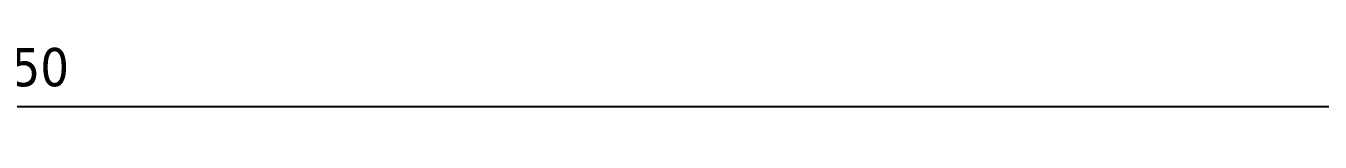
# Model space of a CAD drawing. Header units: millimetres. Extents: x -20000 to 230000, y -17405 to 25402.
# Drawn here: x 6625 to 6962.5, y -16221.2 to -16199.5 of the extents above; entities that cross this region are included whole.
import ezdxf

# ---------------------------------------------------------------- set-up
doc = ezdxf.new("R2010")
doc.units = ezdxf.units.MM
doc.header["$PDMODE"] = 35
doc.header["$PDSIZE"] = 0.5
doc.layers.get('Defpoints').update_dxf_attribs({"true_color": 0xc2a584})
doc.layers.add('1 - Cotation', color=32, linetype='Continuous', lineweight=13)
doc.styles.add('Texte Poralu', font='tahomabd.ttf')
doc.dimstyles.new('30 - 1000', dxfattribs={"dimtxt": 10, "dimasz": 10, "dimexe": 5, "dimexo": 2.5, "dimgap": 5, "dimtad": 1, "dimdec": 1, "dimtxsty": 'Texte Poralu', "dimcen": 5, "dimazin": 0, "dimtfac": 1, "dimtdec": 1, "dimtmove": 0, "dimatfit": 3, "dimfxl": 1, "dimarcsym": 0})

# ---------------------------------------------------------------- blocks, each defined once
blk = doc.blocks.new('*D453')
at = {"layer": '1 - Cotation', "color": 0, "lineweight": -2, "transparency": 16777216}
for p, q in [((6150.0000755666, -16202.72246432257), (6150.0000755666, -16221.24730716588)), ((7099.999924433401, -16202.72246432258), (7099.999924433401, -16221.24730716588)), ((6160.0000755666, -16216.24730716588), (7089.999924433401, -16216.24730716588))]:
    blk.add_line(p, q, dxfattribs=at)
at = {"layer": '1 - Cotation', "color": 0, "transparency": 16777216}
for points in [[(6160.0000755666, -16214.58064049921), (6160.0000755666, -16217.91397383254), (6150.0000755666, -16216.24730716588)], [(7089.999924433401, -16214.58064049921), (7089.999924433401, -16217.91397383254), (7099.999924433401, -16216.24730716588)]]:
    blk.add_solid(points, dxfattribs=at)
at = {"layer": 'Defpoints', "color": 0, "transparency": 16777216}
for p in [(6150.0000755666, -16200.22246432257), (7099.999924433401, -16200.22246432258), (7099.999924433401, -16216.24730716588)]:
    blk.add_point(p, dxfattribs=at)
at = {"layer": '1 - Cotation', "color": 0, "transparency": 16777216, "insert": (6625, -16206.04247170584), "char_height": 10, "attachment_point": 5, "style": 'Texte Poralu'}
blk.add_mtext('950', dxfattribs=at)

msp = doc.modelspace()

# ---------------------------------------------------------------- dimensions: what is measured, and where the dimension line sits
at = {"layer": '1 - Cotation'}
dim = msp.add_linear_dim(base=(7099.999924433401, -16216.24730716588), p1=(6150.0000755666, -16200.22246432257), p2=(7099.999924433401, -16200.22246432258), dimstyle='30 - 1000', dxfattribs=at)
dim.commit()
dim.dimension.update_dxf_attribs({"geometry": '*D453', "text_midpoint": (6625, -16206.04247170584)})

doc.saveas('drawing.dxf')
